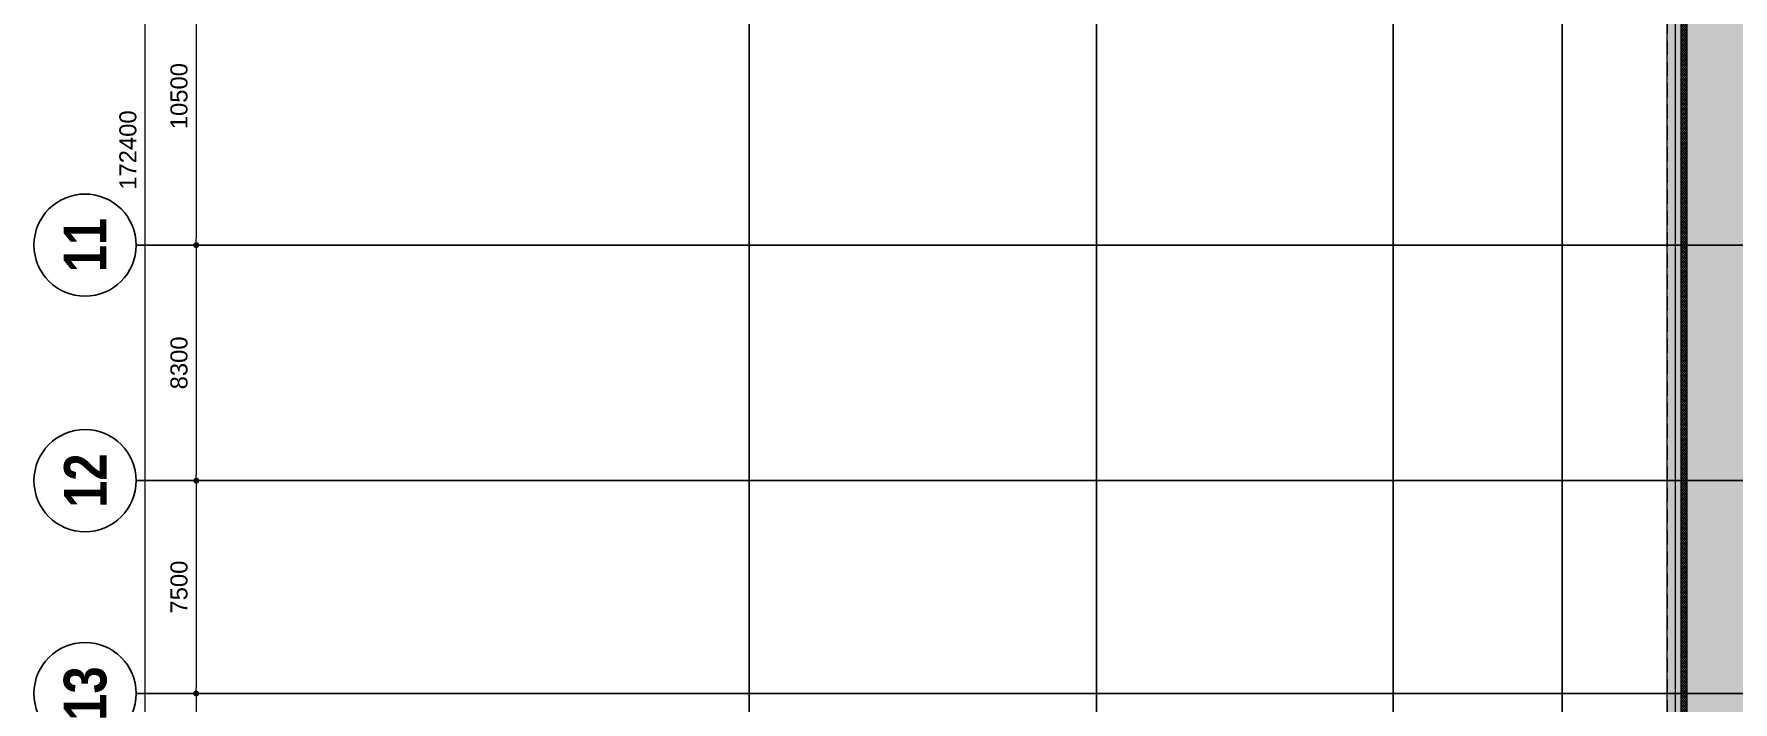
# Model space of a CAD drawing. Header units: millimetres. Extents: x 2356525 to 2927188, y -665534 to -417818.
# Drawn here: x 2379261 to 2439133, y -552231 to -528691 of the extents above; entities that cross this region are included whole.
import ezdxf
from ezdxf.enums import TextEntityAlignment as Align

# ---------------------------------------------------------------- set-up
doc = ezdxf.new("R2010")
doc.units = ezdxf.units.MM
doc.header["$LTSCALE"] = 200
doc.header["$MEASUREMENT"] = 0
for name, pattern in [('CHG_XX_Cot_Ham 2$0$MB_Luoi truc$0$HTT Hidden 21', [3, 2, -1]), ('CHG_XX_Damsan_Ham 2$0$CHG_XX_Damsan_Ham 2$0$HIDDEN', [0.375, 0.25, -0.125]), ('CHG_XX_Luoi truc$0$MB_Luoi truc$0$Center101', [13, 10, -1, 1, -1])]:
    doc.linetypes.add(name, pattern=pattern)
doc.layers.get('0').update_dxf_attribs({"lineweight": 9})
doc.layers.get('Defpoints').update_dxf_attribs({"color": 10, "lineweight": 0})
for name, color, linetype, lineweight in [('CHG_XX_Cot_Ham 2$0$MB_Luoi truc$0$Dim 300', 1, 'Continuous', 5), ('CHG_XX_Cot_Ham 2$0$NS-Pier-H2', 150, 'Continuous', 13), ("CHG_XX_Damsan_Ham 2$0$CHG_XX_Damsan_Ham 2$0$'S_General_Hidden_1 Thin", 1, 'CHG_XX_Damsan_Ham 2$0$CHG_XX_Damsan_Ham 2$0$HIDDEN', 18), ('CHG_XX_Damsan_Ham 2$0$CHG_XX_Damsan_Ham 2$0$CHG_XX_Damsan_Ham 2$0$Start net bao', 3, 'Continuous', 18), ('CHG_XX_Damsan_Ham 2$0$CHG_XX_Damsan_Ham 2$0$DBAO', 3, 'Continuous', 13), ('CHG_XX_Damsan_Ham 2$0$CHG_XX_Damsan_Ham 2$0$DTE-MEP-H-SLAB TEXT', 3, 'Continuous', 0), ('CHG_XX_Damsan_Ham 2$0$CHG_XX_Damsan_Ham 2$0$Start hatch', 8, 'Continuous', 25), ('CHG_XX_Damsan_Ham 2$0$CHG_XX_Damsan_Ham 2$0$Start net bao', 3, 'Continuous', 18), ('CHG_XX_Damsan_Ham 2$0$HATCH', 57, 'Continuous', 9)]:
    doc.layers.add(name, color=color, linetype=linetype, lineweight=lineweight)
for name, color, linetype in [("CHG_XX_Damsan_Ham 2$0$CHG_XX_Damsan_Ham 2$0$'S_General_Hatch_8", 8, 'Continuous'), ('CHG_XX_Damsan_Ham 2$0$CHG_XX_Damsan_Ham 2$0$MEP-00-GENERAL-35', 2, 'Continuous'), ('CHG_XX_Luoi truc$0$Grid', 34, 'Continuous'), ('CHG_XX_Luoi truc$0$Grid Line', 251, 'CHG_XX_Luoi truc$0$MB_Luoi truc$0$Center101')]:
    doc.layers.add(name, color=color, linetype=linetype)
doc.styles.add('CHG_XX_Cot_Ham 2$0$MB_Luoi truc$0$Arial_C', font='arial.ttf')
doc.styles.add('CHG_XX_Luoi truc$0$MB_Luoi truc$0$Grid A-F$0$VNI-HelveCB', font='')
doc.styles.get('CHG_XX_Luoi truc$0$MB_Luoi truc$0$Grid A-F$0$VNI-HelveCB').set_extended_font_data('VNI-Helve-Condense', bold=True)
doc.dimstyles.new('CHG_XX_Cot_Ham 2$0$MB_Luoi truc$0$Dim 300 (A1-A2)', dxfattribs={"dimscale": 300, "dimtxt": 2, "dimasz": 0.7, "dimexe": 0, "dimexo": 1, "dimgap": 1, "dimtad": 1, "dimdec": 0, "dimzin": 12, "dimdsep": 46, "dimtxsty": 'CHG_XX_Cot_Ham 2$0$MB_Luoi truc$0$Arial_C', "dimblk": 'CHG_XX_Cot_Ham 2$0$MB_Luoi truc$0$_Dot', "dimcen": 1, "dimclrd": 256, "dimclre": 256, "dimclrt": 3, "dimadec": 0, "dimazin": 0, "dimtfac": 1, "dimtdec": 0, "dimtix": 1, "dimtmove": 2, "dimatfit": 3, "dimldrblk": 'CHG_XX_Cot_Ham 2$0$MB_Luoi truc$0$HTT Arrow 30', "dimfxl": 1, "dimtolj": 1, "dimtzin": 0, "dimarcsym": 0})

# ---------------------------------------------------------------- blocks, each defined once
blk = doc.blocks.new('CHG_XX_Cot_Ham 2$0$MB_Luoi truc$0$_Dot')
at = {"color": 0, "linetype": 'ByBlock', "lineweight": -2}
blk.add_line((-0.5, 0), (-1, 0), dxfattribs=at)
at = {"color": 0, "linetype": 'ByBlock', "const_width": 0.5}
blk.add_lwpolyline([(-0.25, 0, 1), (0.25, 0, 1)], format="xyb", close=True, dxfattribs=at)
blk = doc.blocks.new('*D817')
at = {"layer": 'CHG_XX_Cot_Ham 2$0$MB_Luoi truc$0$Dim 300', "lineweight": -2, "transparency": 16777216}
for p, q in [((-17945, 84350), (-19478, 84350)), ((-19478, 84140), (-19478, 74060)), ((-17945, 73850), (-19478, 73850))]:
    blk.add_line(p, q, dxfattribs=at)
at = {"layer": 'Defpoints', "color": 0, "transparency": 16777216}
for p in [(-17645, 84350), (-19478, 73850), (-17645, 73850)]:
    blk.add_point(p, dxfattribs=at)
at = {"layer": 'CHG_XX_Cot_Ham 2$0$MB_Luoi truc$0$Dim 300', "lineweight": -2, "transparency": 16777216, "xscale": 210, "yscale": 210, "zscale": 210}
for p, rotation in [((-19478, 84350), 90), ((-19478, 73850), 270)]:
    blk.add_blockref('CHG_XX_Cot_Ham 2$0$MB_Luoi truc$0$_Dot', p, dxfattribs=dict(at, rotation=rotation))
at = {"layer": 'CHG_XX_Cot_Ham 2$0$MB_Luoi truc$0$Dim 300', "color": 3, "transparency": 16777216, "insert": (-20085, 79100), "char_height": 600, "attachment_point": 5, "rotation": 90, "style": 'CHG_XX_Cot_Ham 2$0$MB_Luoi truc$0$Arial_C'}
blk.add_mtext('\\A1;10500', dxfattribs=at)
blk = doc.blocks.new('CHG_XX_Cot_Ham 2$0$MB_Luoi truc$0$HTT Arrow 30')
blk.add_hatch(color=256).paths.add_polyline_path([(-2.5, 0.375), (-2.5, -0.375), (0, 0)])
at = {"color": 0, "linetype": 'ByBlock', "lineweight": -2}
for p, q in [((0, 0), (-2.5, 0.375)), ((-2.5, -0.375), (-2.5, 0.375)), ((0, 0), (-2.5, -0.375))]:
    blk.add_line(p, q, dxfattribs=at)
blk = doc.blocks.new('*D818')
at = {"layer": 'CHG_XX_Cot_Ham 2$0$MB_Luoi truc$0$Dim 300', "lineweight": -2, "transparency": 16777216}
for p, q in [((-17945, 73850), (-19478, 73850)), ((-19478, 73640), (-19478, 65760)), ((-17945, 65550), (-19478, 65550))]:
    blk.add_line(p, q, dxfattribs=at)
at = {"layer": 'Defpoints', "color": 0, "transparency": 16777216}
for p in [(-17645, 73850), (-19478, 65550), (-17645, 65550)]:
    blk.add_point(p, dxfattribs=at)
at = {"layer": 'CHG_XX_Cot_Ham 2$0$MB_Luoi truc$0$Dim 300', "lineweight": -2, "transparency": 16777216, "xscale": 210, "yscale": 210, "zscale": 210}
for p, rotation in [((-19478, 73850), 90), ((-19478, 65550), 270)]:
    blk.add_blockref('CHG_XX_Cot_Ham 2$0$MB_Luoi truc$0$_Dot', p, dxfattribs=dict(at, rotation=rotation))
at = {"layer": 'CHG_XX_Cot_Ham 2$0$MB_Luoi truc$0$Dim 300', "color": 3, "transparency": 16777216, "insert": (-20085, 69700), "char_height": 600, "attachment_point": 5, "rotation": 90, "style": 'CHG_XX_Cot_Ham 2$0$MB_Luoi truc$0$Arial_C'}
blk.add_mtext('\\A1;8300', dxfattribs=at)
blk = doc.blocks.new('*D819')
at = {"layer": 'CHG_XX_Cot_Ham 2$0$MB_Luoi truc$0$Dim 300', "lineweight": -2, "transparency": 16777216}
for p, q in [((-17945, 65550), (-19478, 65550)), ((-19478, 65340), (-19478, 58260)), ((-17945, 58050), (-19478, 58050))]:
    blk.add_line(p, q, dxfattribs=at)
at = {"layer": 'Defpoints', "color": 0, "transparency": 16777216}
for p in [(-17645, 65550), (-19478, 58050), (-17645, 58050)]:
    blk.add_point(p, dxfattribs=at)
at = {"layer": 'CHG_XX_Cot_Ham 2$0$MB_Luoi truc$0$Dim 300', "lineweight": -2, "transparency": 16777216, "xscale": 210, "yscale": 210, "zscale": 210}
for p, rotation in [((-19478, 65550), 90), ((-19478, 58050), 270)]:
    blk.add_blockref('CHG_XX_Cot_Ham 2$0$MB_Luoi truc$0$_Dot', p, dxfattribs=dict(at, rotation=rotation))
at = {"layer": 'CHG_XX_Cot_Ham 2$0$MB_Luoi truc$0$Dim 300', "color": 3, "transparency": 16777216, "insert": (-20085, 61800), "char_height": 600, "attachment_point": 5, "rotation": 90, "style": 'CHG_XX_Cot_Ham 2$0$MB_Luoi truc$0$Arial_C'}
blk.add_mtext('\\A1;7500', dxfattribs=at)
blk = doc.blocks.new('*D820')
at = {"layer": 'CHG_XX_Cot_Ham 2$0$MB_Luoi truc$0$Dim 300', "lineweight": -2, "transparency": 16777216}
for p, q in [((-17945, 58050), (-19478, 58050)), ((-19478, 57840), (-19478, 49060)), ((-17945, 48850), (-19478, 48850))]:
    blk.add_line(p, q, dxfattribs=at)
at = {"layer": 'Defpoints', "color": 0, "transparency": 16777216}
for p in [(-17645, 58050), (-19478, 48850), (-17645, 48850)]:
    blk.add_point(p, dxfattribs=at)
at = {"layer": 'CHG_XX_Cot_Ham 2$0$MB_Luoi truc$0$Dim 300', "lineweight": -2, "transparency": 16777216, "xscale": 210, "yscale": 210, "zscale": 210}
for p, rotation in [((-19478, 58050), 90), ((-19478, 48850), 270)]:
    blk.add_blockref('CHG_XX_Cot_Ham 2$0$MB_Luoi truc$0$_Dot', p, dxfattribs=dict(at, rotation=rotation))
at = {"layer": 'CHG_XX_Cot_Ham 2$0$MB_Luoi truc$0$Dim 300', "color": 3, "transparency": 16777216, "insert": (-20085, 53450), "char_height": 600, "attachment_point": 5, "rotation": 90, "style": 'CHG_XX_Cot_Ham 2$0$MB_Luoi truc$0$Arial_C'}
blk.add_mtext('\\A1;9200', dxfattribs=at)
blk = doc.blocks.new('*D826')
at = {"layer": 'CHG_XX_Cot_Ham 2$0$MB_Luoi truc$0$Dim 300', "lineweight": -2, "transparency": 16777216}
for p, q in [((-17945, 163400), (-21278, 163400)), ((-21278, -8790), (-21278, 163190)), ((-17945, -9000), (-21278, -9000))]:
    blk.add_line(p, q, dxfattribs=at)
at = {"layer": 'Defpoints', "color": 0, "transparency": 16777216}
for p in [(-21278, 163400), (-17645, 163400), (-17645, -9000)]:
    blk.add_point(p, dxfattribs=at)
at = {"layer": 'CHG_XX_Cot_Ham 2$0$MB_Luoi truc$0$Dim 300', "lineweight": -2, "transparency": 16777216, "xscale": 210, "yscale": 210, "zscale": 210}
for p, rotation in [((-21278, 163400), 90), ((-21278, -9000), 270)]:
    blk.add_blockref('CHG_XX_Cot_Ham 2$0$MB_Luoi truc$0$_Dot', p, dxfattribs=dict(at, rotation=rotation))
at = {"layer": 'CHG_XX_Cot_Ham 2$0$MB_Luoi truc$0$Dim 300', "color": 3, "transparency": 16777216, "insert": (-21885, 77200), "char_height": 600, "attachment_point": 5, "rotation": 90, "style": 'CHG_XX_Cot_Ham 2$0$MB_Luoi truc$0$Arial_C'}
blk.add_mtext('\\A1;172400', dxfattribs=at)
blk = doc.blocks.new('*U835')
at = {"layer": 'CHG_XX_Luoi truc$0$Grid Line'}
blk.add_line((0, 0), (0, 608), dxfattribs=at)
at = {"layer": 'CHG_XX_Luoi truc$0$Grid', "lineweight": -2, "style": 'CHG_XX_Luoi truc$0$MB_Luoi truc$0$Grid A-F$0$VNI-HelveCB'}
for tag, p in [('GRIDSUB', (0, 617)), ('GRID', (0, -9))]:
    blk.add_attdef(tag, text='', height=5, dxfattribs=at).set_placement(p, align=Align.MIDDLE)
blk = doc.blocks.new('*U836')
at = {"layer": 'CHG_XX_Luoi truc$0$Grid Line'}
blk.add_line((0, 0), (0, 608), dxfattribs=at)
at = {"layer": 'CHG_XX_Luoi truc$0$Grid', "lineweight": -2, "style": 'CHG_XX_Luoi truc$0$MB_Luoi truc$0$Grid A-F$0$VNI-HelveCB'}
for tag, p in [('GRIDSUB', (0, 617)), ('GRID', (0, -9))]:
    blk.add_attdef(tag, text='', height=5, dxfattribs=at).set_placement(p, align=Align.MIDDLE)
blk = doc.blocks.new('*U837')
at = {"layer": 'CHG_XX_Luoi truc$0$Grid', "lineweight": -2}
blk.add_line((0, 441), (0, 438), dxfattribs=at)
blk.add_circle((0, 447), 6, dxfattribs=at)
at = {"layer": 'CHG_XX_Luoi truc$0$Grid Line'}
blk.add_line((0, 0), (0, 438), dxfattribs=at)
at = {"layer": 'CHG_XX_Luoi truc$0$Grid', "lineweight": -2, "style": 'CHG_XX_Luoi truc$0$MB_Luoi truc$0$Grid A-F$0$VNI-HelveCB'}
for tag, p in [('GRIDSUB', (0, 447)), ('GRID', (0, -9))]:
    blk.add_attdef(tag, text='', height=5, dxfattribs=at).set_placement(p, align=Align.MIDDLE)
blk = doc.blocks.new('CHG_XX_Luoi truc')
at = {"layer": 'CHG_XX_Luoi truc$0$Grid', "xscale": 300, "yscale": 300, "zscale": 300}
for name, p in [('*U836', (0, -12747)), ('*U835', (12250, -12747)), ('*U835', (22700, -12747)), ('*U835', (28650, -12747))]:
    blk.add_blockref(name, p, dxfattribs=at)
at = {"layer": 'CHG_XX_Luoi truc$0$Grid'}
ref = blk.add_blockref('*U837', (110703, 73850), dxfattribs=dict(at, xscale=300.0000000000013, yscale=300.0000000000013, zscale=300.0000000000013, rotation=90))
ref.add_attrib('GRIDSUB', '11', dxfattribs={"lineweight": -2, "height": 1500, "rotation": 90, "style": 'CHG_XX_Luoi truc$0$MB_Luoi truc$0$Grid A-F$0$VNI-HelveCB'}).set_placement((-23397, 73850), align=Align.MIDDLE)
ref = blk.add_blockref('*U837', (110703, 65550), dxfattribs=dict(at, xscale=300.0000000000013, yscale=300.0000000000013, zscale=300.0000000000013, rotation=90))
ref.add_attrib('GRIDSUB', '12', dxfattribs={"lineweight": -2, "height": 1500, "rotation": 90, "style": 'CHG_XX_Luoi truc$0$MB_Luoi truc$0$Grid A-F$0$VNI-HelveCB'}).set_placement((-23397, 65550), align=Align.MIDDLE)
ref = blk.add_blockref('*U837', (110703, 58050), dxfattribs=dict(at, xscale=300.0000000000013, yscale=300.0000000000013, zscale=300.0000000000013, rotation=90))
ref.add_attrib('GRIDSUB', '13', dxfattribs={"lineweight": -2, "height": 1500, "rotation": 90, "style": 'CHG_XX_Luoi truc$0$MB_Luoi truc$0$Grid A-F$0$VNI-HelveCB'}).set_placement((-23397, 58050), align=Align.MIDDLE)
blk = doc.blocks.new('CHG_XX_Damsan_Ham 2$0$CHG_XX_Damsan_Ham 2$0$sdfsgdh')
at = {"layer": 'CHG_XX_Damsan_Ham 2$0$CHG_XX_Damsan_Ham 2$0$Start hatch', "ltscale": 0.5}
h = blk.add_hatch(dxfattribs=at)
h.set_pattern_fill('ANSI37', color=256, scale=500)
h.set_pattern_definition([(45, (273994.73, -8650), (-44.194174, 44.194174), []), (135, (273994.73, -8650), (-44.194174, -44.194174), [])])
h.paths.add_polyline_path([(43750, -78350), (43550, -78350), (43550, -123131), (45150, -123131), (45150, -125931), (43750, -125931), (43750, -125531), (43550, -125531), (43550, -126131), (43750, -126131), (45350, -126131), (45350, -122931), (43750, -122931)])
at = {"layer": 'CHG_XX_Damsan_Ham 2$0$CHG_XX_Damsan_Ham 2$0$MEP-00-GENERAL-35'}
for points in [[(43750, -125931), (45150, -125931), (45150, -123131), (43550, -123131), (43550, -78350)], [(43750, -126131), (45350, -126131), (45350, -122931), (43750, -122931), (43750, -78950)]]:
    blk.add_lwpolyline(points, dxfattribs=at)
blk = doc.blocks.new('CHG_XX_Cot_Ham 2')
at = {"layer": 'CHG_XX_Cot_Ham 2$0$NS-Pier-H2'}
h = blk.add_hatch(color=256, dxfattribs=at)
h.dxf.hatch_style = 1
h.paths.add_polyline_path([(99639.2, 163400), (-10900, 163400), (-10900, 85450), (-300, 85450), (-300, 84050), (32350, 84050), (32350, -9000), (103575.5, -9000), (106050, -6022), (106050, 158254.3)])
h.paths.add_polyline_path([(99533.7, 163100), (105750, 158110.4), (105750, 90450), (105650, 90450), (105750, 90450), (105750, 13850), (105750, 13722.3), (105750, -5913.6), (103434.7, -8700), (93599.8, -8700), (93299.8, -8700), (32650, -8700), (32650, 84350), (0, 84350), (0, 85750), (-10600, 85750), (-10600, 163100), (93600, 163100)], flags=16)
for p, q in [((32350, -9000), (32350, 84050)), ((32650, -8700), (32650, 84350))]:
    blk.add_line(p, q, dxfattribs=at)
at = {"layer": 'CHG_XX_Cot_Ham 2$0$NS-Pier-H2', "linetype": 'CHG_XX_Cot_Ham 2$0$MB_Luoi truc$0$HTT Hidden 21'}
blk.add_lwpolyline([(99639.2, 163400), (106050, 158254.3), (106050, -6022), (103575.5, -9000), (32350, -9000), (32350, 84050), (-300, 84050), (-300, 85450), (-10900, 85450), (-10900, 163400)], close=True, dxfattribs=at)
at = {"layer": 'CHG_XX_Cot_Ham 2$0$NS-Pier-H2'}
blk.add_blockref('CHG_XX_Luoi truc', (0, 0), dxfattribs=at)
at = {"layer": 'CHG_XX_Cot_Ham 2$0$MB_Luoi truc$0$Dim 300'}
for base, p1, p2, picture, middle in [((-21278.2, 163400), (-17645.1, -9000), (-17645.1, 163400), '*D826', (-21884.5, 77200)), ((-19478.2, 73850), (-17645.1, 84350), (-17645.1, 73850), '*D817', (-20084.5, 79100)), ((-19478.2, 65550), (-17645.1, 73850), (-17645.1, 65550), '*D818', (-20084.7, 69700)), ((-19478.2, 58050), (-17645.1, 65550), (-17645.1, 58050), '*D819', (-20084.5, 61800)), ((-19478.2, 48850), (-17645.1, 58050), (-17645.1, 48850), '*D820', (-20084.5, 53450))]:
    dim = blk.add_linear_dim(base=base, p1=p1, p2=p2, angle=90, dimstyle='CHG_XX_Cot_Ham 2$0$MB_Luoi truc$0$Dim 300 (A1-A2)', dxfattribs=at)
    dim.commit()
    dim.dimension.update_dxf_attribs({"geometry": picture, "text_midpoint": middle})
blk = doc.blocks.new('CHG_XX_Damsan_Ham 2', base_point=(3089256, -609981))
at = {"layer": "CHG_XX_Damsan_Ham 2$0$CHG_XX_Damsan_Ham 2$0$'S_General_Hatch_8"}
h = blk.add_hatch(dxfattribs=at)
h.set_pattern_fill('CROSS', color=256, scale=2000)
edge = h.paths.add_edge_path()
edge.add_line((76750, 42625), (76750, 65250))
edge.add_line((76750, 65250), (76750, 65850))
edge.add_line((76750, 65850), (77900, 65850))
edge.add_line((77900, 65850), (77900, 89350))
edge.add_line((77900, 89350), (76850, 89350))
edge.add_line((76850, 89350), (76850, 90650))
edge.add_line((76850, 90650), (76852, 131950))
edge.add_line((76852, 131950), (51950, 131950))
edge.add_line((51950, 131950), (51950, 130600))
edge.add_line((51950, 130600), (22700, 130600))
edge.add_line((22700, 130600), (22700, 84050))
edge.add_line((22700, 84050), (32350, 84050))
edge.add_line((32350, 84050), (32350, 22700))
edge.add_line((32350, 22700), (76500, 22700))
edge.add_line((76500, 22700), (76500, 23518))
edge.add_line((76500, 23518), (76750, 23518))
edge.add_line((76750, 23518), (76750, 42625))
edge.add_line((76750, 42625), (76750, 43198))
at = {"layer": "CHG_XX_Damsan_Ham 2$0$CHG_XX_Damsan_Ham 2$0$'S_General_Hidden_1 Thin", "ltscale": 10}
blk.add_line((32350, 84050), (32350, 22700), dxfattribs=at)
at = {"layer": 'CHG_XX_Damsan_Ham 2$0$CHG_XX_Damsan_Ham 2$0$CHG_XX_Damsan_Ham 2$0$Start net bao'}
for points in [[(-10900, 163400), (99639, 163400), (106050, 158250), (106050, -6022), (103576, -9000), (32350, -9000), (32350, 84050), (-300, 84050)], [(93300, -8700), (32650, -8700), (32650, 84350), (0, 84350)]]:
    blk.add_lwpolyline(points, dxfattribs=at)
at = {"layer": 'CHG_XX_Damsan_Ham 2$0$CHG_XX_Damsan_Ham 2$0$Start net bao'}
for points in [[(-10900, 163400), (99639, 163400), (106050, 158250), (106050, -6022), (103576, -9000), (32350, -9000), (32350, 84050), (-300, 84050)], [(93300, -8700), (32650, -8700), (32650, 84350), (0, 84350)]]:
    blk.add_lwpolyline(points, dxfattribs=at)
at = {"layer": 'CHG_XX_Damsan_Ham 2$0$CHG_XX_Damsan_Ham 2$0$DBAO'}
blk.add_blockref('CHG_XX_Cot_Ham 2', (0, 0), dxfattribs=at)
at = {"layer": 'CHG_XX_Damsan_Ham 2$0$CHG_XX_Damsan_Ham 2$0$DTE-MEP-H-SLAB TEXT'}
blk.add_blockref('CHG_XX_Damsan_Ham 2$0$CHG_XX_Damsan_Ham 2$0$sdfsgdh', (-10700, 160900), dxfattribs=at)
at = {"layer": 'CHG_XX_Damsan_Ham 2$0$HATCH'}
blk.add_blockref('CHG_XX_Cot_Ham 2', (0, 0), dxfattribs=at)

msp = doc.modelspace()

# ---------------------------------------------------------------- block references
msp.add_blockref('CHG_XX_Damsan_Ham 2', (5493713.9, -1219962))

doc.saveas('drawing.dxf')
